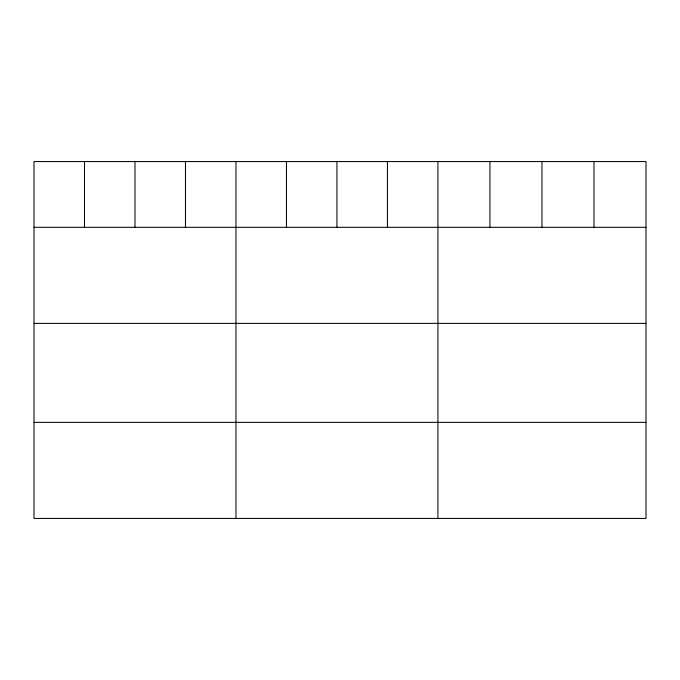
<?xml version="1.0" encoding="UTF-8"?>
<svg xmlns="http://www.w3.org/2000/svg" width="680" height="680" viewBox="0 0 680 680"><rect width="100%" height="100%" fill="white"/><g stroke="black" fill="none" stroke-linecap="round" stroke-linejoin="round"><path stroke-width="1.02" d="M646 227.307L646 518.44L34 518.44L34 161.559L646 161.559L646 227.307L34 227.307M34 323.382L646 323.382M34 422.365L646 422.365M593.98 161.559L593.98 227.307M541.96 161.559L541.96 227.307M489.94 161.559L489.94 227.307M437.92 161.559L437.92 518.44M387.43 161.559L387.43 227.307M336.94 161.559L336.94 227.307M286.45 161.559L286.45 227.307M235.96 161.559L235.96 518.44M185.47 161.559L185.47 227.307M134.98 161.559L134.98 227.307M84.49 161.559L84.49 227.307"/></g></svg>
